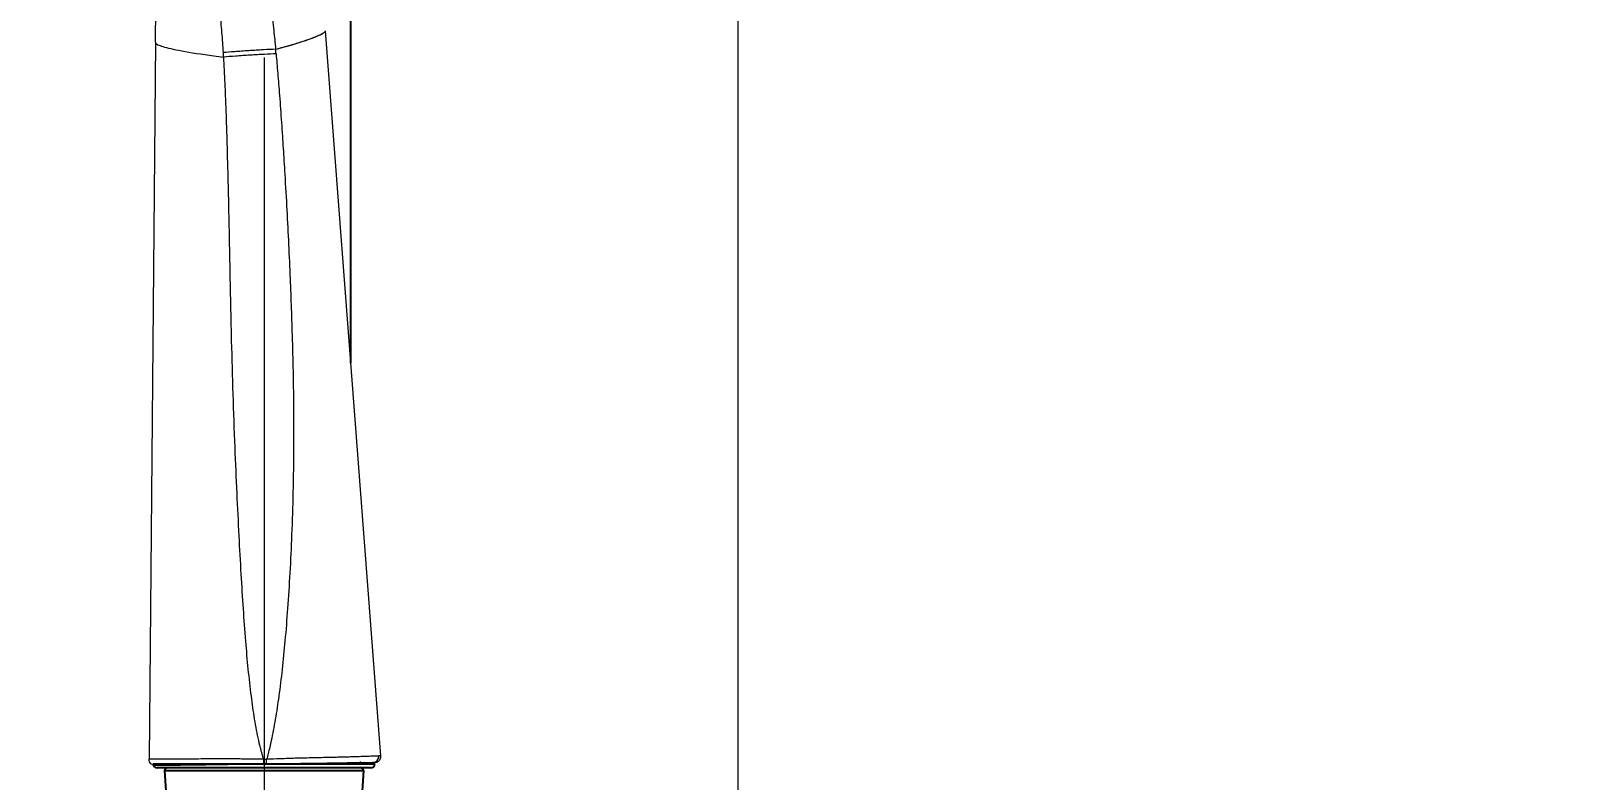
# Model space of a CAD drawing. Extents: x 11377 to 14537, y 53 to 2368.
# Drawn here: x 13437.4 to 13632.6, y 806.1 to 901 of the extents above; entities that cross this region are included whole.
import ezdxf

# ---------------------------------------------------------------- set-up
doc = ezdxf.new("R2010")
doc.units = 0
doc.header["$LTSCALE"] = 10
doc.header["$MEASUREMENT"] = 0
doc.header["$PDMODE"] = 3
doc.header["$PDSIZE"] = -10
doc.linetypes.add('CENTER2', pattern=[28.575, 19.05, -3.175, 3.175, -3.175])
doc.layers.get('0').update_dxf_attribs({"linetype": 'CONTINUOUS'})
doc.layers.get('DEFPOINTS').update_dxf_attribs({"linetype": 'CONTINUOUS'})
doc.layers.add('Cneter', color=1, linetype='CENTER2', lineweight=13)
doc.layers.add('치수선', color=7, linetype='CONTINUOUS', lineweight=20)
doc.layers.add('DEF_LAYER_ASSEM_MEMBER', color=7, linetype='CONTINUOUS')
doc.styles.add('Daelim Dimension', font='')
doc.styles.get('Daelim Dimension').set_extended_font_data('나눔고딕')
doc.dimstyles.new('DEFAULT', dxfattribs={"dimscale": 2, "dimtxt": 2, "dimasz": 2, "dimexe": 0, "dimexo": 2, "dimgap": 1, "dimtad": 1, "dimdec": 1, "dimzin": 9, "dimdsep": 46, "dimtxsty": 'Daelim Dimension', "dimcen": 0.5, "dimclrd": 252, "dimclre": 252, "dimclrt": 3, "dimadec": 1, "dimazin": 0, "dimtfac": 1, "dimtdec": 1, "dimtix": 1, "dimtmove": 0, "dimatfit": 3, "dimfxl": 1, "dimtolj": 1, "dimtzin": 1, "dimlwd": 9, "dimlwe": 9, "dimarcsym": 0})

# ---------------------------------------------------------------- blocks, each defined once
blk = doc.blocks.new('ebhrwW')
at = {"color": 7, "linetype": 'Continuous', "lineweight": 15}
for p, q in [((6332.87, 755.9), (6325.86, 847.68)), ((6304.33, 846.23), (6303.54, 755.46)), ((6332.23, 755.06), (6332.2, 755.07))]:
    blk.add_line(p, q, dxfattribs=at)
blk.add_arc((6330.02, 755.27), 0.3, 270.8, 345.6048, dxfattribs=at)
for points, knots in [([(6304.33, 846.23), (6304.36, 848.76), (6304.5, 852.77), (6304.58, 858.03), (6304.52, 862.73), (6304.13, 867.91), (6302.98, 873.38), (6300.96, 878.17), (6298.87, 880.91), (6297.4, 882.36)], [0.7038012, 0.7038012, 0.7038012, 0.7038012, 0.7574687, 0.7843024, 0.8111362, 0.8583522, 0.9055681, 0.9527841, 0.9981498, 0.9981498, 0.9981498, 0.9981498]), ([(6309.66, 882.57), (6309.77, 882.38), (6309.98, 882.01), (6310.29, 881.45), (6310.61, 880.86), (6310.93, 880.26), (6311.25, 879.64), (6311.57, 879), (6311.89, 878.34), (6312.21, 877.65), (6312.54, 876.94), (6313.02, 875.86), (6313.64, 874.37), (6314.36, 872.48), (6315.05, 870.49), (6315.89, 867.73), (6316.85, 864.05), (6317.55, 860.57), (6317.98, 858.04), (6318.21, 856.59), (6318.44, 855.03), (6318.73, 852.96), (6319.02, 850.51), (6319.31, 847.84), (6319.47, 846.15), (6319.55, 845.35)], [0, 0, 0, 0, 0.017633, 0.03558, 0.053864, 0.072509, 0.091539, 0.110985, 0.130882, 0.151269, 0.172189, 0.193689, 0.246681, 0.299814, 0.353131, 0.411162, 0.522889, 0.643543, 0.679419, 0.715623, 0.753941, 0.798216, 0.872271, 0.939776, 1, 1, 1, 1]), ([(6309.66, 882.57), (6309.77, 882.38), (6309.98, 882.01), (6310.29, 881.45), (6310.61, 880.86), (6310.93, 880.26), (6311.25, 879.64), (6311.57, 879), (6311.89, 878.34), (6312.21, 877.65), (6312.54, 876.94), (6313.02, 875.86), (6313.64, 874.37), (6314.36, 872.48), (6315.05, 870.49), (6315.89, 867.73), (6316.85, 864.05), (6317.55, 860.57), (6317.98, 858.04), (6318.21, 856.59), (6318.44, 855.03), (6318.73, 852.96), (6319.02, 850.51), (6319.31, 847.84), (6319.47, 846.15), (6319.55, 845.35)], [0, 0, 0, 0, 0.017638, 0.03559, 0.053878, 0.072525, 0.091557, 0.111004, 0.1309, 0.151286, 0.172203, 0.193699, 0.246692, 0.299823, 0.353139, 0.41117, 0.522896, 0.643548, 0.679423, 0.715627, 0.753944, 0.798219, 0.872273, 0.939777, 1, 1, 1, 1]), ([(6312.94, 844.92), (6312.91, 845.34), (6312.86, 846.19), (6312.76, 847.48), (6312.65, 848.77), (6312.53, 850.06), (6312.39, 851.36), (6312.19, 853.12), (6311.87, 855.5), (6311.43, 858.22), (6310.95, 860.75), (6310.35, 863.58), (6309.5, 866.92), (6308.51, 870.12), (6307.63, 872.54), (6306.95, 874.23), (6306.28, 875.79), (6305.67, 877.13), (6305.12, 878.28), (6304.62, 879.29), (6304.28, 879.95), (6304.11, 880.27)], [0, 0, 0, 0, 0.034088, 0.068369, 0.102828, 0.137449, 0.17222, 0.207129, 0.278301, 0.363499, 0.427112, 0.484046, 0.594665, 0.703725, 0.756997, 0.807349, 0.855959, 0.900891, 0.933778, 0.966772, 1, 1, 1, 1]), ([(6319.55, 845.35), (6320.07, 845.49), (6321.92, 846), (6324.18, 846.73), (6325.63, 847.37), (6325.87, 847.61), (6325.86, 847.68)], [0.161569, 0.161569, 0.161569, 0.161569, 0.25, 0.5, 0.75, 1, 1, 1, 1]), ([(6319.55, 845.35), (6320.19, 845.53), (6321.4, 845.85), (6322.9, 846.32), (6324.07, 846.72), (6325.03, 847.1), (6325.59, 847.37), (6325.66, 847.46), (6325.67, 847.46)], [0, 0, 0, 0, 0.220631, 0.416815, 0.592695, 0.752399, 0.979833, 1, 1, 1, 1]), ([(6304.33, 846.23), (6304.33, 846.11), (6304.7, 845.83), (6306.65, 845.3), (6309.64, 844.79), (6312.12, 844.46), (6312.98, 844.35)], [0, 0, 0, 0, 0.25, 0.5, 0.75, 0.8652356, 0.8652356, 0.8652356, 0.8652356]), ([(6319.55, 845.35), (6319.11, 845.33), (6318.58, 845.31), (6317.41, 845.24), (6316.78, 845.2), (6315.53, 845.12), (6314.93, 845.08), (6313.83, 844.99), (6313.35, 844.95), (6312.94, 844.92)], [0, 0, 0, 0, 0.25, 0.25, 0.5, 0.5, 0.75, 0.75, 1, 1, 1, 1]), ([(6319.6, 844.77), (6319.19, 844.76), (6318.69, 844.73), (6317.57, 844.68), (6316.95, 844.64), (6315.71, 844.56), (6315.08, 844.52), (6313.93, 844.43), (6313.41, 844.39), (6312.98, 844.35)], [0, 0, 0, 0, 0.25, 0.25, 0.5, 0.5, 0.75, 0.75, 1, 1, 1, 1]), ([(6318.04, 755.46), (6318, 755.58), (6317.92, 755.83), (6317.82, 756.22), (6317.71, 756.61), (6317.61, 757.02), (6317.5, 757.43), (6317.34, 758.14), (6317.13, 759.18), (6316.8, 761.05), (6316.44, 763.62), (6316.08, 766.91), (6315.75, 770.6), (6315.46, 774.61), (6315.18, 779.06), (6314.92, 783.93), (6314.66, 789.28), (6314.4, 795.25), (6314.17, 801.68), (6313.97, 808.77), (6313.84, 814.9), (6313.74, 820.32), (6313.65, 824.63), (6313.54, 829.3), (6313.43, 833.43), (6313.33, 836.76), (6313.24, 839.08), (6313.16, 840.96), (6313.08, 842.7), (6313.01, 843.82), (6312.98, 844.35)], [0, 0, 0, 0, 0.004458, 0.009015, 0.013675, 0.018438, 0.023305, 0.028279, 0.043143, 0.059354, 0.092256, 0.130788, 0.170819, 0.216668, 0.265806, 0.320244, 0.380647, 0.445334, 0.520948, 0.596817, 0.683936, 0.727165, 0.779421, 0.828843, 0.88445, 0.918573, 0.941373, 0.962461, 0.982021, 1, 1, 1, 1]), ([(6319.6, 844.77), (6319.64, 844.37), (6319.71, 843.55), (6319.82, 842.27), (6319.93, 840.91), (6320.05, 839.41), (6320.21, 837.21), (6320.4, 834.46), (6320.57, 831.71), (6320.77, 828.58), (6321.05, 823.6), (6321.38, 816.65), (6321.66, 808.95), (6321.81, 801.89), (6321.84, 795.41), (6321.76, 789.42), (6321.6, 784.06), (6321.37, 779.15), (6321.08, 774.68), (6320.76, 770.61), (6320.39, 766.91), (6319.99, 763.59), (6319.6, 761.02), (6319.27, 759.15), (6319.03, 757.98), (6318.81, 757.01), (6318.62, 756.21), (6318.48, 755.71), (6318.41, 755.46)], [0, 0, 0, 0, 0.013313, 0.02761, 0.042856, 0.058993, 0.078086, 0.116467, 0.15132, 0.170558, 0.221457, 0.31842, 0.403406, 0.479627, 0.554585, 0.620226, 0.679993, 0.733715, 0.783992, 0.82957, 0.870118, 0.908411, 0.941458, 0.957527, 0.972242, 0.982025, 0.991275, 1, 1, 1, 1]), ([(6318.04, 755.46), (6317.91, 755.46), (6317.67, 755.46), (6317.29, 755.47), (6316.92, 755.48), (6316.54, 755.48), (6316.17, 755.49), (6315.8, 755.49), (6315.42, 755.5), (6315.05, 755.5), (6314.68, 755.51), (6314.31, 755.51), (6313.94, 755.51), (6313.57, 755.51), (6312.5, 755.51), (6310.58, 755.51), (6308.51, 755.49), (6306.97, 755.48), (6306, 755.47), (6305.13, 755.46), (6304.5, 755.46), (6304.06, 755.46), (6303.82, 755.46), (6303.67, 755.46), (6303.59, 755.46), (6303.55, 755.46), (6303.54, 755.46), (6303.54, 755.46)], [0, 0, 0, 0, 0.016244, 0.03255, 0.048918, 0.065347, 0.081837, 0.098387, 0.114998, 0.131669, 0.148401, 0.165194, 0.182051, 0.198971, 0.215956, 0.330711, 0.475473, 0.550204, 0.624972, 0.685635, 0.774014, 0.826813, 0.873565, 0.914263, 0.948901, 0.977479, 1, 1, 1, 1]), ([(6304.35, 754.66), (6304.26, 754.65), (6304.15, 754.67), (6303.95, 754.75), (6303.86, 754.81), (6303.7, 754.97), (6303.64, 755.06), (6303.56, 755.26), (6303.54, 755.37), (6303.54, 755.46)], [0, 0, 0, 0, 0.25, 0.25, 0.5, 0.5, 0.75, 0.75, 1, 1, 1, 1]), ([(6318.08, 754.85), (6318.08, 754.85), (6318.07, 754.86), (6318.06, 754.91), (6318.06, 754.95), (6318.05, 755.07), (6318.05, 755.13), (6318.04, 755.29), (6318.04, 755.37), (6318.04, 755.46)], [0, 0, 0, 0, 0.25, 0.25, 0.5, 0.5, 0.75, 0.75, 1, 1, 1, 1]), ([(6318.39, 754.85), (6318.4, 754.85), (6318.4, 754.86), (6318.4, 754.92), (6318.41, 754.96), (6318.41, 755.08), (6318.41, 755.15), (6318.41, 755.3), (6318.41, 755.38), (6318.41, 755.46)], [0, 0, 0, 0, 0.25, 0.25, 0.5, 0.5, 0.75, 0.75, 1, 1, 1, 1]), ([(6332.08, 755.04), (6332.18, 755.04), (6332.28, 755.06), (6332.49, 755.15), (6332.58, 755.22), (6332.74, 755.39), (6332.8, 755.49), (6332.86, 755.7), (6332.87, 755.81), (6332.87, 755.9)], [0, 0, 0, 0, 0.25, 0.25, 0.5, 0.5, 0.75, 0.75, 1, 1, 1, 1]), ([(6332.09, 755.1), (6332.17, 755.14), (6332.32, 755.22), (6332.49, 755.43), (6332.6, 755.67), (6332.6, 755.83), (6332.61, 755.91)], [0, 0, 0, 0, 0.255538, 0.515532, 0.767147, 1, 1, 1, 1]), ([(6332.12, 755.1), (6332.19, 755.14), (6332.35, 755.22), (6332.51, 755.43), (6332.6, 755.67), (6332.61, 755.83), (6332.61, 755.91)], [0, 0, 0, 0, 0.255941, 0.516377, 0.768019, 1, 1, 1, 1]), ([(6332.87, 755.9), (6332.86, 755.9), (6332.84, 755.9), (6332.74, 755.89), (6332.62, 755.89), (6332.59, 755.89)], [0, 0, 0, 0, 0.398523, 0.87301, 1, 1, 1, 1]), ([(6318.08, 754.85), (6317.96, 754.84), (6317.71, 754.84), (6317.35, 754.84), (6316.98, 754.83), (6316.62, 754.83), (6316.25, 754.82), (6315.6, 754.81), (6314.67, 754.8), (6313.44, 754.78), (6312.21, 754.76), (6310.56, 754.74), (6309.05, 754.72), (6307.73, 754.7), (6306.85, 754.69), (6306.1, 754.68), (6305.47, 754.67), (6304.98, 754.66), (6304.68, 754.66), (6304.51, 754.66), (6304.42, 754.66), (6304.36, 754.66), (6304.36, 754.66), (6304.35, 754.66)], [0, 0, 0, 0, 0.016863, 0.033731, 0.050615, 0.067526, 0.084473, 0.101467, 0.159076, 0.216198, 0.280185, 0.343826, 0.476018, 0.541322, 0.60677, 0.672085, 0.737096, 0.80209, 0.867581, 0.900623, 0.93365, 0.966747, 1, 1, 1, 1]), ([(6318.39, 754.85), (6318.34, 754.85), (6318.24, 754.85), (6318.13, 754.85), (6318.08, 754.85)], [0, 0, 0, 0, 0.500217, 1, 1, 1, 1]), ([(6332.08, 755.04), (6332.08, 755.04), (6332.08, 755.04), (6332.06, 755.04), (6332.03, 755.04), (6332, 755.04), (6331.95, 755.04), (6331.89, 755.04), (6331.76, 755.04), (6331.52, 755.03), (6331.07, 755.03), (6330.51, 755.02), (6329.6, 755.01), (6328.2, 754.99), (6326.47, 754.96), (6324.94, 754.94), (6323.72, 754.93), (6322.44, 754.91), (6321.34, 754.89), (6320.44, 754.88), (6319.76, 754.87), (6319.08, 754.86), (6318.62, 754.85), (6318.39, 754.85)], [0, 0, 0, 0, 0.0182959, 0.036531, 0.0547188, 0.0728729, 0.091007, 0.1091349, 0.1272702, 0.1899739, 0.2522026, 0.3138343, 0.3756706, 0.4986857, 0.6223698, 0.6849775, 0.7474659, 0.810362, 0.8737799, 0.9052683, 0.9367542, 0.9683081, 1, 1, 1, 1]), ([(6330.8, 755.08), (6331.04, 755.07), (6331.53, 755.04), (6331.73, 755.04), (6331.83, 755.04)], [0, 0, 0, 0, 0.502693, 1, 1, 1, 1])]:
    blk.add_open_spline(points, degree=3, knots=knots, dxfattribs=at)
for points in [[(6319.6, 844.77), (6319.59, 844.96), (6319.57, 845.16), (6319.55, 845.35)], [(6312.98, 844.35), (6312.97, 844.54), (6312.95, 844.73), (6312.94, 844.92)], [(6318.04, 755.46), (6318.16, 755.46), (6318.29, 755.46), (6318.41, 755.46)]]:
    blk.add_open_spline(points, degree=3, dxfattribs=at)
at = {"color": 8, "linetype": 'Continuous', "lineweight": 15}
blk.add_open_spline([(6332.59, 755.89), (6332.52, 755.88), (6332.33, 755.87), (6331.8, 755.85), (6331.05, 755.82), (6330.32, 755.8), (6329.75, 755.78), (6329.37, 755.77), (6329.03, 755.76), (6328.72, 755.75), (6328.39, 755.74), (6327.91, 755.73), (6327.19, 755.71), (6326.31, 755.69), (6325.45, 755.67), (6324.7, 755.65), (6323.6, 755.63), (6322.11, 755.59), (6320.22, 755.53), (6318.99, 755.48), (6318.41, 755.46)], degree=3, knots=[0, 0, 0, 0, 0.059393, 0.147231, 0.239684, 0.317427, 0.350778, 0.380437, 0.406405, 0.428683, 0.446551, 0.476058, 0.526822, 0.587691, 0.636243, 0.677866, 0.712565, 0.81726, 0.913084, 1, 1, 1, 1], dxfattribs=at)
blk = doc.blocks.new('*D7')
at = {"color": 5, "lineweight": 9, "ltscale": 0.5, "transparency": 16777216}
for p, q in [((13520.85, 1102.01), (13745.66, 1102.01)), ((13743.66, 1094.01), (13743.66, 581.14)), ((13470.91, 573.14), (13745.66, 573.14))]:
    blk.add_line(p, q, dxfattribs=at)
at = {"color": 5, "ltscale": 0.5, "transparency": 16777216}
for points in [[(13742.32, 1094.01), (13744.99, 1094.01), (13743.66, 1102.01)], [(13742.32, 581.14), (13744.99, 581.14), (13743.66, 573.14)]]:
    blk.add_solid(points, dxfattribs=at)
at = {"layer": 'DEFPOINTS', "color": 0, "ltscale": 0.5, "transparency": 16777216}
for p in [(13516.85, 1102.01), (13466.91, 573.14), (13743.66, 573.14)]:
    blk.add_point(p, dxfattribs=at)
at = {"color": 7, "ltscale": 0.5, "transparency": 16777216, "insert": (13730.77, 837.58), "char_height": 20, "attachment_point": 5, "rotation": 90, "style": 'Daelim Dimension'}
blk.add_mtext('\\A1;880', dxfattribs=at)
blk = doc.blocks.new('*D16')
at = {"color": 5, "lineweight": 9, "ltscale": 0.5, "transparency": 16777216}
for p, q in [((13441.42, 1344.39), (13858.23, 1344.39)), ((13856.23, 532.19), (13856.23, 1336.39)), ((13554.29, 524.19), (13858.23, 524.19))]:
    blk.add_line(p, q, dxfattribs=at)
at = {"color": 5, "ltscale": 0.5, "transparency": 16777216}
for points in [[(13854.9, 1336.39), (13857.56, 1336.39), (13856.23, 1344.39)], [(13854.9, 532.19), (13857.56, 532.19), (13856.23, 524.19)]]:
    blk.add_solid(points, dxfattribs=at)
at = {"layer": 'DEFPOINTS', "color": 0, "ltscale": 0.5, "transparency": 16777216}
for p in [(13437.42, 1344.39), (13856.23, 1344.39), (13550.29, 524.19)]:
    blk.add_point(p, dxfattribs=at)
at = {"color": 7, "ltscale": 0.5, "transparency": 16777216, "insert": (13840.53, 934.29), "char_height": 20, "attachment_point": 5, "rotation": 90, "style": 'Daelim Dimension'}
blk.add_mtext('\\A1;(980~1330)', dxfattribs=at)

msp = doc.modelspace()

# ---------------------------------------------------------------- linework, layer by layer
at = {"layer": 'Cneter', "lineweight": 5, "ltscale": 0.5}
msp.add_open_spline([(13466.92, 1326.19), (13466.92, 583.18), (13466.82, 394.98)], degree=1, knots=[0, 0, 0.174216, 1, 1], dxfattribs=at)
at = {"layer": 'DEF_LAYER_ASSEM_MEMBER', "color": 7, "linetype": 'Continuous'}
for p, q in [((13477.92, 858.88), (13477.92, 1066.99)), ((13480.43, 807.65), (13453.4, 807.65)), ((13454.34, 807.33), (13454.62, 802.76)), ((13479.5, 807.33), (13479.22, 802.76))]:
    msp.add_line(p, q, dxfattribs=at)
at = {"layer": 'DEF_LAYER_ASSEM_MEMBER', "color": 9, "linetype": 'Continuous'}
for p, q in [((13480.93, 808.13), (13452.9, 808.13)), ((13454.34, 807.33), (13479.5, 807.33))]:
    msp.add_line(p, q, dxfattribs=at)
at = {"layer": 'DEF_LAYER_ASSEM_MEMBER', "color": 7, "linetype": 'Continuous'}
for centre, radius, start, end in [((13453.4, 808.15), 0.5, 181.7864, 270), ((13480.43, 808.15), 0.5, 270, 358.2136), ((13454.64, 807.35), 0.3, 89.9999, 183.5), ((13479.2, 807.35), 0.3, 356.5, 90.0001)]:
    msp.add_arc(centre, radius, start, end, dxfattribs=at)
at = {"layer": '치수선'}
msp.add_line((13526.92, 342.38), (13526.92, 1509.05), dxfattribs=at)

# ---------------------------------------------------------------- block references
msp.add_blockref('ebhrwW', (7148.84, 53.28))

# ---------------------------------------------------------------- dimensions: what is measured, and where the dimension line sits
at = {"color": 5, "ltscale": 0.5}
for base, p1, p2, text, picture, middle in [((13856.23, 1344.39), (13550.29, 524.19), (13437.42, 1344.39), '(980~1330)', '*D16', (13840.53, 934.29)), ((13743.66, 573.14), (13516.85, 1102.01), (13466.91, 573.14), '880', '*D7', (13730.77, 837.58))]:
    dim = msp.add_linear_dim(base=base, p1=p1, p2=p2, angle=90, text=text, dimstyle='DEFAULT', override={"dimtxt": 10, "dimasz": 4, "dimexe": 1, "dimdec": 0, "dimclrd": 5, "dimclre": 5, "dimclrt": 7}, dxfattribs=at)
    dim.commit()
    dim.dimension.update_dxf_attribs({"geometry": picture, "text_midpoint": middle})

doc.saveas('drawing.dxf')
